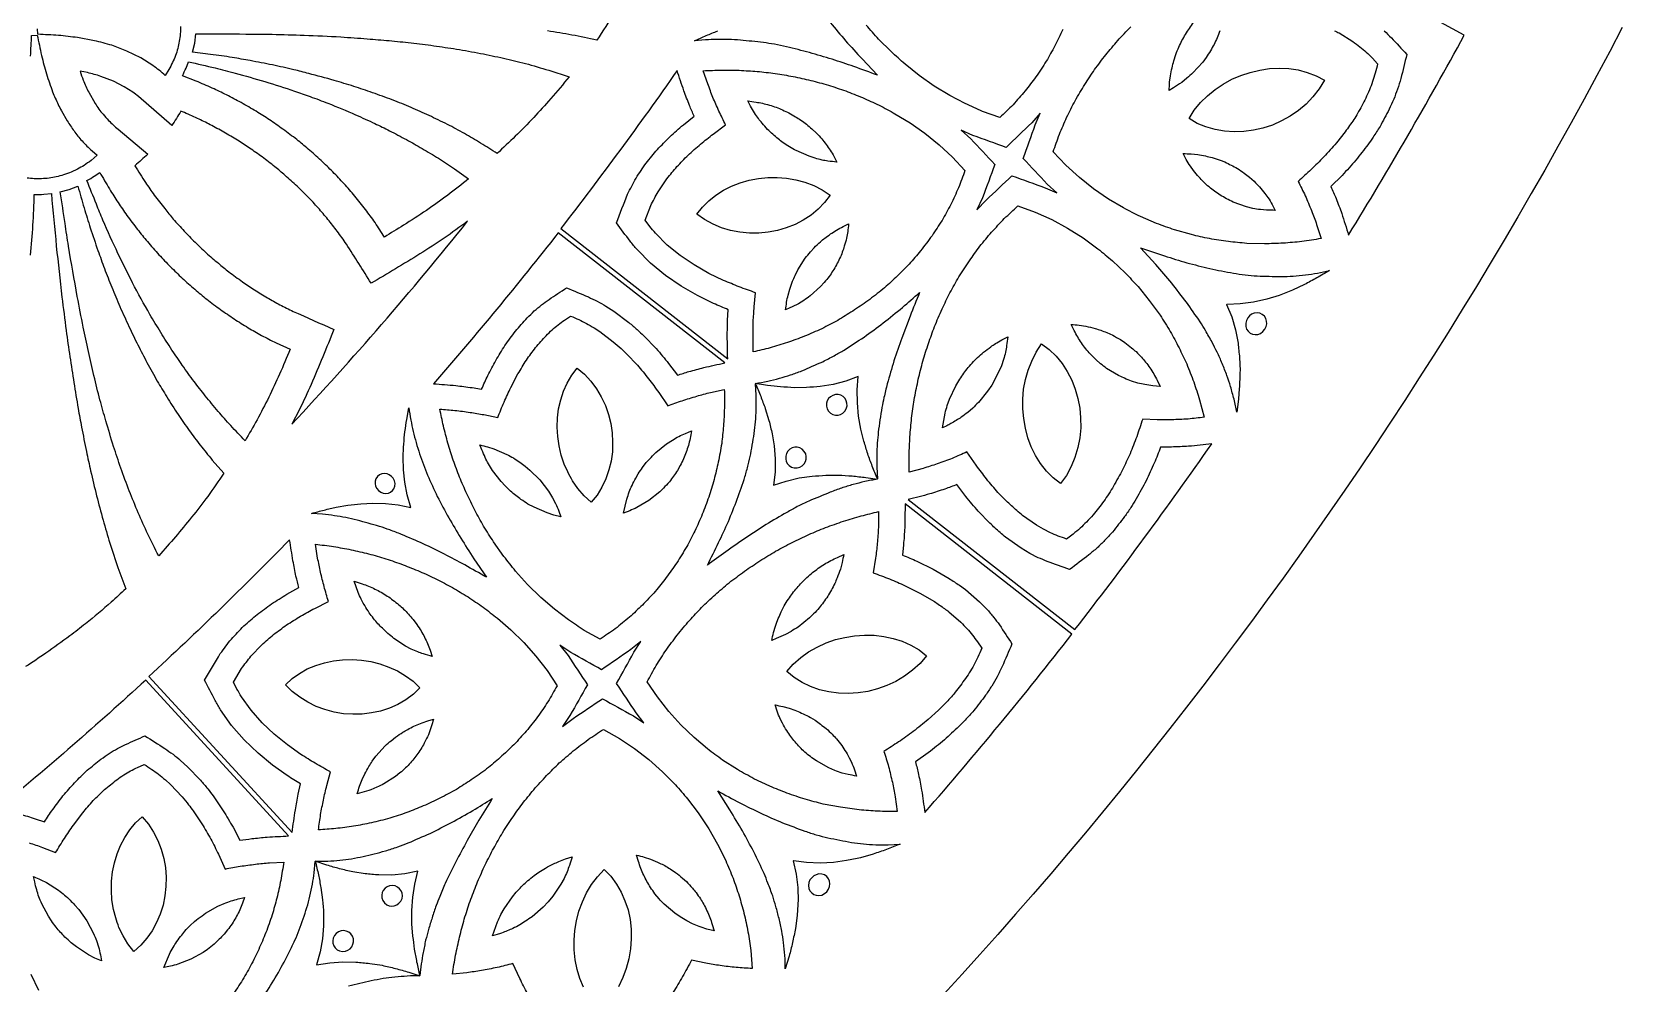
# Model space of a CAD drawing. Extents: x 10 to 990, y 10 to 990.
# Drawn here: x 760.7 to 934.9, y 169.7 to 273.9 of the extents above; entities that cross this region are included whole.
import ezdxf

# ---------------------------------------------------------------- set-up
doc = ezdxf.new("R2010")
doc.units = 0

msp = doc.modelspace()

# ---------------------------------------------------------------- linework, layer by layer
for points in [[(908.84, 273.98, -0.007455), (909.62, 273.24, -0.000749), (911.31, 271.42, -0.001707), (910.66, 268.78, -0.006444), (910.29, 267.6, -0.006987), (909.88, 266.5, -0.007603), (909.38, 265.41, -0.001296), (908.38, 263.51, -0.006752), (907.62, 262.34, -0.006999), (907.05, 261.52, -0.001309), (905.74, 259.84, -0.004398), (904.23, 258.15), (903.01, 256.93, -0.006506), (903.57, 255.63, -0.005615), (904.19, 253.99, -0.001264), (904.93, 251.62), (904.93, 251.62, 0.013328), (917.61, 273.54), (897.23, 284.63, -0.004948)], [(824.55, 275.95, -0.002396), (822.6, 272.98, 0.001779), (819.88, 273.54, 0.001617), (817.21, 273.99, 0.00286)], [(760.59, 271.24, 0.001806), (760.71, 273.49), (761.32, 273.53), (761.32, 273.53, -0.001625), (761.78, 271.31, -0.001479), (762.33, 269.27, 0.004329), (763.01, 267.31, 0.014144), (763.61, 265.93, 0.027527), (763.97, 265.25), (764.6, 264.13, 0.015143), (765.35, 263.03, 0.030674), (766.23, 261.94, 0.019293), (767.33, 260.84), (767.88, 260.37), (767.23, 259.8, -0.014059), (766.45, 259.26, -0.015058), (765.72, 258.84), (765.05, 258.52, -0.012089), (764.2, 258.21, -0.016387), (763.41, 258, -0.014856), (762.61, 257.86, -0.015861), (761.79, 257.79, -0.015452), (761, 257.79, -0.015854), (760.2, 257.87, -0.014018)], [(777.02, 274.47, -0.016234), (776.99, 273.67, -0.013517), (776.88, 272.86, -0.017024), (776.71, 272.07, -0.015247), (776.46, 271.28, -0.014156), (776.13, 270.52, -0.01582), (775.74, 269.76), (775.33, 269.11, 0.030241), (773.98, 270.19), (772.66, 271.03), (771.14, 271.78), (769.49, 272.41, 0.019773), (767.58, 272.91), (765.74, 273.26, -0.001346), (763.65, 273.5, -0.001536), (761.4, 273.62), (761.35, 274.23)], [(848.18, 274.89, 0.001295), (849.85, 272.9, 0.002113), (851.65, 270.93), (853.35, 269.14), (853.35, 269.14, 0.002041), (850.77, 270.08, 0.001577), (848.37, 270.89, 0.001976), (845.89, 271.62, 0.001605), (843.39, 272.25, 0.005455), (842.05, 272.52, 0.005902), (840.86, 272.71, 0.001768), (838.33, 272.98, 0.005025), (837.05, 273.05, 0.004159), (835.79, 273.06, 0.004907), (834.5, 273), (833.3, 272.89, -0.002751), (834.59, 273.48, -0.003329), (835.85, 273.99)], [(873.63, 274.14, -0.005422), (872.77, 272.34, -0.000999), (871.83, 270.66, -0.005318), (870.68, 268.94, -0.001061), (869.51, 267.41, -0.001302), (868.19, 265.9, -0.001164), (866.74, 264.5), (864.85, 265.17, -0.004427), (862.96, 266.02), (861.25, 266.91), (859.56, 267.94), (857.92, 269.09), (856.36, 270.34, -0.00328), (854.84, 271.72), (853.47, 273.08, -0.003133), (852.11, 274.63, -0.003097)], [(903.39, 274.01, -0.017147), (903.89, 273.76), (905.39, 272.83, -0.008963), (906.18, 272.25, -0.008119), (906.88, 271.66, -0.008347), (907.54, 271.02), (908.11, 270.39), (908.11, 270.39, -0.006748), (907.86, 269.37, -0.007662), (907.56, 268.43, -0.009078), (907.22, 267.52, -0.008251), (906.81, 266.62, -0.001046), (905.93, 264.95, -0.010498), (905.05, 263.62, -0.01928), (904.55, 262.93), (903.6, 261.72, -0.004827), (902.22, 260.18, -0.00459), (900.82, 258.78, -0.001139), (899.41, 257.5, -0.005896), (900.19, 255.93, -0.005692), (900.87, 254.3, -0.005724), (901.44, 252.79), (901.92, 251.24, -0.005399), (899.82, 250.91, -0.005339), (897.78, 250.73, -0.004521), (895.74, 250.66), (893.79, 250.71, -0.001012), (891.77, 250.9, -0.004571), (889.69, 251.23, -0.004588), (887.73, 251.67), (885.87, 252.19, -0.004052), (883.91, 252.89), (882.14, 253.64, -0.004136), (880.3, 254.59), (878.66, 255.56), (877.01, 256.7), (875.45, 257.93), (873.96, 259.29), (872.58, 260.74, 0.001163), (873.26, 262.66, 0.001288), (874.06, 264.52, 0.001078), (874.98, 266.34, -0.002428), (876.05, 268.13, 0.001017), (877.12, 269.76, 0.001059), (878.34, 271.37, 0.001246), (879.65, 272.92, -0.002627), (881.09, 274.44, -0.002704)], [(890.83, 273.99, -0.009122), (890.54, 273.24, -0.010429), (890.2, 272.51, -0.010063), (889.81, 271.82, -0.012635), (889.33, 271.09), (888.96, 270.57), (887.89, 269.38, -0.010417), (887.24, 268.8), (886.66, 268.34, -0.012837), (885.75, 267.75), (885.29, 267.47, -0.007892), (885.34, 268.36), (885.43, 269.08, -0.006883), (885.6, 269.95, -0.00865), (885.8, 270.72), (886.02, 271.41, -0.006775), (886.34, 272.21, -0.009251), (886.69, 272.92, -0.00944), (887.07, 273.61, -0.023407), (887.96, 274.91, -0.008108)], [(760.6, 249.42, 0.009041), (760.85, 252.7, 0.00563), (761, 256.08), (761, 256.08, 0.012729), (762.04, 256.09), (762.87, 256.17, 0.002439), (763.41, 250.42, 0.002903), (764.03, 244.83, 0.003222), (764.49, 241.17, 0.006232), (764.9, 238.29, 0.006828), (765.8, 232.64, 0.009543), (766.18, 230.57, 0.005116), (766.71, 227.92, 0.003247), (767.17, 225.78, 0.001977), (767.82, 223.07, 0.002516), (768.53, 220.4, 0.001814), (769.27, 217.87, 0.003), (770.16, 215.21, -0.001194), (771.01, 212.87, -0.007783), (769.42, 211.41, -0.010186), (766.61, 209.04, -0.010067), (764.88, 207.71, -0.005437), (762.27, 205.82, -0.009944), (760.03, 204.34)], [(759.38, 188.2, -0.003677), (761.1, 187.68), (762.1, 187.34, -0.003745), (763.02, 188.7, 0.001114), (764.14, 190.18, 0.001349), (765.41, 191.63, -0.004855), (766.8, 193, 0.001333), (768.3, 194.21, -0.007078), (769.21, 194.84, -0.007069), (770.1, 195.36, -0.006348), (771, 195.82, 0.001644), (773.11, 196.76, -0.002175), (775.29, 195.38, -0.007314), (776.19, 194.74, -0.005317), (777.02, 194.07), (777.79, 193.38), (779.21, 191.89, -0.006968), (779.99, 190.96, -0.006765), (780.58, 190.18), (781.69, 188.56, -0.004349), (782.77, 186.74), (783.5, 185.32, -0.004631), (784.82, 185.5, -0.003391), (786.49, 185.67, 0.001505), (788.84, 185.8), (788.84, 185.8), (773.2, 202.86, -0.013282), (757, 188.78, -0.001905)], [(815.02, 168.53, -0.002935), (814.16, 170.19), (813.4, 171.81, -0.005789), (811.69, 171.38, -0.006047), (809.96, 171.05, -0.005944), (808.37, 170.81), (806.79, 170.66, -0.002495), (807.14, 172.74, -0.002814), (807.57, 174.72, -0.002955), (808.09, 176.69, -0.002636), (808.72, 178.64, -0.002794), (809.45, 180.54, -0.002935), (810.27, 182.41, -0.002478), (811.19, 184.23, 0.001086), (812.15, 185.93, -0.002367), (813.29, 187.7, 0.001131), (814.42, 189.29, 0.00127), (815.69, 190.86, -0.002791), (817.11, 192.42, 0.001011), (818.49, 193.79, 0.001049), (820.03, 195.12, 0.001099), (821.64, 196.35, 0.001308), (823.33, 197.47), (825.08, 196.48), (826.74, 195.38), (828.31, 194.16), (829.81, 192.83), (831.21, 191.41, -0.004389), (832.55, 189.85), (833.72, 188.32, -0.004314), (834.86, 186.58), (835.83, 184.9), (836.72, 183.1, -0.005008), (837.53, 181.16, -0.004978), (838.19, 179.24, -0.001008), (838.72, 177.34, -0.005139), (839.16, 175.28, -0.004987), (839.46, 173.25), (839.63, 171.28, -0.005447), (837.87, 171.38, -0.006071), (836.12, 171.59, -0.006066), (834.54, 171.85), (832.98, 172.2, -0.004158), (832, 170.38, -0.005153), (830.98, 168.67, -0.001127)], [(760.43, 185.04, -0.004162), (761.89, 184.54), (763.33, 183.97, -0.002248), (764.29, 185.53, -0.003639), (765.28, 186.99), (766.3, 188.34, 0.001103), (767.45, 189.66, -0.004906), (768.68, 190.87, 0.001158), (770.03, 191.95, -0.009257), (770.79, 192.48, -0.007853), (771.53, 192.91, -0.006145), (772.3, 193.3), (773.03, 193.63), (773.03, 193.63, -0.006083), (773.86, 193.09, -0.008381), (774.6, 192.56, -0.009702), (775.35, 191.94), (775.92, 191.42), (777.18, 190.09, -0.009505), (777.9, 189.21, -0.0124), (778.4, 188.54), (779.36, 187.12, -0.004657), (780.33, 185.45, -0.003809), (781.17, 183.79), (781.9, 182.17, -0.003766), (783.55, 182.48, -0.003853), (785.22, 182.7, -0.004019), (786.76, 182.86), (788.32, 182.94, -0.004908), (787.99, 180.92, -0.005088), (787.57, 178.99, -0.001313), (787.05, 177.14, -0.005057), (786.36, 175.2, -0.005342), (785.58, 173.37, -0.00525), (784.69, 171.57, -0.005606), (783.69, 169.83, -0.005024), (782.57, 168.17, -0.001153)], [(786.36, 168.59, 0.004188), (787.73, 170.83, 0.004559), (788.96, 173.13, 0.007049), (789.54, 174.36, 0.007924), (790.02, 175.5, 0.00461), (790.85, 177.94, 0.006644), (791.19, 179.2, 0.008101), (791.46, 180.52, 0.007388), (791.66, 181.76), (791.77, 182.99, -0.004712), (792.12, 181.54, -0.004571), (792.38, 180.13), (792.58, 178.79, -0.006573), (792.68, 177.29), (792.68, 175.93), (792.57, 174.51), (792.31, 173.09), (791.91, 171.69), (793.35, 171.91), (794.8, 172.02), (796.23, 171.98, -0.004781), (797.74, 171.83), (799.09, 171.62, -0.003813), (800.56, 171.28, -0.005345), (802.01, 170.87), (803.24, 170.48, 0.004957), (801.83, 170.44, 0.003628), (800.5, 170.33, 0.005063), (799.19, 170.16, 0.004295), (797.9, 169.92, -0.00142), (795.42, 169.34, 0.00338)], [(761.49, 168.87), (760.64, 170.6, -0.003133)]]:
    msp.add_lwpolyline(points, format="xyb")
for points in [[(778.34, 271.67), (778.57, 272.66), (778.69, 273.67, 0.001608), (784.17, 273.65, -0.003988), (787.05, 273.62, -0.003954), (790.55, 273.51, -0.006998), (794.56, 273.33, -0.003845), (797.47, 273.12, -0.004721), (799.86, 272.92, -0.003852), (802.26, 272.68, -0.002457), (804.75, 272.37, -0.001429), (807.22, 272, -0.002872), (809.87, 271.53, -0.003184), (812.39, 271, -0.002728), (814.79, 270.42, -0.003427), (817.34, 269.68), (819.58, 268.96, -0.005532), (817.56, 266.57, -0.00429), (815.69, 264.49, -0.004533), (813.68, 262.44, -0.001896), (811.68, 260.55, 0.00321), (809.88, 261.7, 0.003535), (808.11, 262.75, 0.003076), (806.24, 263.75, 0.004701), (804.23, 264.72, 0.004657), (802.26, 265.6, 0.004468), (800.21, 266.43, 0.004461), (798.04, 267.22, 0.004203), (795.99, 267.91, 0.003865), (793.83, 268.57, 0.00486), (791.06, 269.32, 0.005987), (789.42, 269.74, 0.004128), (787.08, 270.26, 0.004616), (784.64, 270.73, 0.004162), (782.67, 271.08, 0.003945), (780.31, 271.42), (778.34, 271.67)], [(777.22, 269.08, 0.010097), (777.62, 269.92), (777.9, 270.6, -0.004617), (780.79, 269.93, -0.008856), (783, 269.36, -0.015247), (789.5, 267.4, -0.009138), (791.2, 266.8, -0.009201), (793.16, 266.06, -0.011271), (796.19, 264.8, -0.00678), (798.29, 263.84, -0.007377), (799.9, 263.06, -0.005415), (801.75, 262.08, -0.005542), (803.48, 261.11, -0.004706), (805.26, 260.03, -0.005268), (807.03, 258.88), (808.57, 257.79, -0.004465), (806.25, 255.97, -0.004641), (803.95, 254.33, -0.00635), (801.43, 252.69, -0.001846), (799.34, 251.41, 0.005409), (798.32, 252.99, 0.004903), (797.27, 254.43, 0.007337), (796.1, 255.9, 0.006988), (794.92, 257.25, 0.007464), (793.7, 258.54, 0.007357), (792.41, 259.79, 0.007559), (790.99, 261.05, 0.005081), (789.75, 262.08, 0.006042), (788.23, 263.22, 0.005907), (786.74, 264.25, 0.004508), (785.3, 265.18, 0.005419), (783.65, 266.13, 0.00663), (782.05, 266.98, 0.004092), (780.49, 267.73, 0.004762), (778.73, 268.49), (777.22, 269.08)], [(789.2, 230.89, 0.018607), (808.46, 253.14, -0.005996), (805.88, 251.28, -0.005207), (803.22, 249.55, -0.004237), (797.89, 246.34, 0.004014), (795.18, 250.64, 0.007907), (794.18, 252.04, 0.007826), (793.16, 253.34, 0.007214), (792.09, 254.6, 0.007873), (790.96, 255.81, 0.007936), (789.78, 256.98, 0.008056), (788.47, 258.16, 0.005574), (787.35, 259.11, 0.006549), (785.95, 260.18, 0.00639), (784.58, 261.15, 0.004993), (783.27, 262.01, 0.005914), (781.74, 262.91, 0.007217), (780.27, 263.71, 0.004612), (778.86, 264.41, 0.005145), (777.24, 265.12), (777.06, 265.19, -0.00148), (776.05, 263.61), (772.4, 266.81, 0.022814), (771.79, 267.27), (770.84, 267.88), (769.66, 268.48), (768.3, 269.01, 0.02108), (766.81, 269.42), (766.01, 269.57, 0.008883), (766.35, 268.6, 0.023664), (766.96, 267.27), (767.66, 266.04, 0.026481), (768.53, 264.85, 0.025679), (769.13, 264.18, 0.028972), (770.18, 263.22), (773.43, 260.47, -0.001432), (772.01, 259.22, 0.010632), (773.17, 257.38, 0.004481), (774.13, 256.01, 0.007066), (775.28, 254.52, 0.005186), (776.22, 253.38, 0.006127), (777.41, 252.06, 0.006706), (778.6, 250.85, 0.007507), (779.82, 249.69, 0.008042), (781.16, 248.53, 0.005953), (782.3, 247.6, 0.007783), (783.8, 246.51, 0.008158), (785.11, 245.63, 0.006967), (786.53, 244.76, 0.005783), (787.89, 243.99, 0.005342), (789.35, 243.26, 0.001827), (793.82, 241.29, -0.005649), (791.32, 235.26, -0.006061), (790.03, 232.5), (789.2, 230.89)], [(831.39, 269.64, -0.013094), (818.65, 252.33), (836.94, 238.07, -0.000937), (836.89, 240.56, -0.002796), (836.92, 242.31), (836.99, 243.45, -0.004801), (835.39, 244.13), (833.62, 244.99), (831.83, 246.02), (830.11, 247.2), (828.48, 248.55), (827.01, 250.03, -0.005631), (826.25, 250.95, 0.000825), (824.75, 252.95, 0.002062), (825.96, 256.1, 0.001351), (826.9, 257.87, 0.001077), (828, 259.51, 0.001279), (829.24, 261, 0.001112), (830.6, 262.39, -0.002624), (832.08, 263.71), (833.26, 264.64, -0.004239), (832.75, 265.82, -0.002406), (832.14, 267.43, 0.00144), (831.39, 269.64)], [(827.89, 253.24), (828.51, 254.86, 0.001121), (829.31, 256.37), (830.28, 257.8, 0.00111), (831.38, 259.13, 0.001086), (832.6, 260.38, -0.003263), (833.97, 261.59, -0.00206), (835.35, 262.69), (836.7, 263.69, -0.002396), (835.97, 265.21, -0.00332), (835.32, 266.7, -0.00246), (834.76, 268.18), (834.26, 269.63, -0.002996), (836.27, 269.7, -0.002436), (838.21, 269.67, -0.003213), (840.17, 269.56, -0.002916), (842.14, 269.33, -0.003091), (844.1, 269, -0.002843), (846.03, 268.57, -0.003537), (847.96, 268.05, -0.003323), (849.86, 267.41, -0.003739), (851.7, 266.68, -0.004022), (853.51, 265.85, -0.004055), (855.26, 264.91), (856.91, 263.9), (858.53, 262.77), (860.09, 261.51), (861.55, 260.15), (862.92, 258.68, -0.001311), (862.22, 256.8, -0.001103), (861.38, 254.97, -0.001039), (860.41, 253.23, -0.001043), (859.32, 251.55, -0.004491), (858.07, 249.91, -0.001168), (856.81, 248.43, -0.004458), (855.36, 246.98, -0.001172), (853.93, 245.69, -0.004928), (852.29, 244.42, -0.004478), (850.63, 243.29, -0.001188), (848.99, 242.28, -0.001215), (847.23, 241.36, -0.004659), (845.34, 240.53, -0.005262), (843.47, 239.84, -0.005261), (841.59, 239.26, -0.001052), (839.74, 238.82, -0.002377), (839.71, 240.52, -0.003386), (839.73, 242.14, -0.002275), (839.84, 243.76), (839.99, 245.3, -0.003552), (838.2, 245.95, -0.004682), (836.48, 246.66), (834.87, 247.43), (833.25, 248.35), (831.73, 249.37), (830.32, 250.53), (829.03, 251.82, -0.006589), (828.4, 252.56), (827.89, 253.24)], [(839.13, 266.32, -0.010425), (840.04, 266.19, -0.01065), (840.75, 266.06, -0.008745), (841.5, 265.86, -0.009786), (842.24, 265.62, -0.00857), (842.95, 265.33, -0.010135), (843.65, 265, -0.01156), (844.37, 264.59, -0.010575), (844.96, 264.21, -0.009307), (845.57, 263.76, -0.008306), (846.17, 263.26), (846.67, 262.79, -0.009335), (847.24, 262.16, -0.025184), (848.17, 260.91, -0.008899), (848.57, 260.25), (848.9, 259.61, -0.011444), (847.91, 259.73, -0.013689), (847.27, 259.84, -0.010317), (846.52, 260.04), (845.85, 260.25), (844.44, 260.87, -0.010614), (843.7, 261.28, -0.012356), (843.01, 261.74, -0.010562), (842.46, 262.16, -0.008612), (841.87, 262.66, -0.010428), (841.31, 263.2, -0.013033), (840.7, 263.89, -0.012724), (840.3, 264.38, -0.010266), (839.87, 265, -0.011015), (839.43, 265.74), (839.13, 266.32)], [(862.49, 263.13), (863.55, 262.17, -0.000995), (866.19, 259.35, -0.002096), (864.85, 255.72), (864.24, 254.4), (865.23, 255.45, 0.002095), (868.07, 258.12, 0.000988), (871.7, 256.81), (872.98, 256.25), (871.94, 257.21, 0.001), (869.31, 260.02, 0.002416), (870.61, 263.69), (871.17, 264.99), (870.24, 263.93, -0.002426), (867.43, 261.23, -0.000992), (863.8, 262.54), (862.49, 263.13)], [(896.9, 254.33, -0.009697), (895.95, 254.36), (895.29, 254.41, -0.010466), (894.44, 254.55), (893.75, 254.72), (892.3, 255.24, -0.007965), (891.56, 255.61, -0.010934), (890.89, 255.99, -0.010853), (890.25, 256.42, -0.009485), (889.65, 256.9, -0.011478), (889.07, 257.42, -0.010216), (888.54, 257.99, -0.012307), (887.95, 258.7), (887.61, 259.16, -0.006912), (887.16, 259.9), (886.81, 260.55, -0.006924), (887.68, 260.51), (888.41, 260.44, -0.008811), (889.26, 260.29, -0.010667), (890.01, 260.11, -0.012969), (890.88, 259.82), (891.4, 259.63, -0.008534), (892.76, 258.92, -0.009798), (893.51, 258.4, -0.012624), (894.07, 257.98), (894.59, 257.51, -0.010084), (895.18, 256.9, -0.013033), (895.76, 256.18), (896.11, 255.73, -0.00791), (896.56, 254.98), (896.9, 254.33)], [(766.77, 257.6, 0.013576), (767.57, 258.07), (768.17, 258.49, 0.005551), (769.24, 256.67, 0.006908), (770.17, 255.2, 0.004239), (771.14, 253.77, 0.005033), (772.3, 252.24, 0.004428), (773.38, 250.9, 0.005616), (774.65, 249.47, 0.006197), (775.91, 248.16, 0.006927), (777.21, 246.89, 0.00592), (778.57, 245.69, 0.005209), (779.88, 244.59, 0.005753), (781.4, 243.46, 0.007337), (782.89, 242.44, 0.006676), (784.42, 241.47, 0.00561), (785.89, 240.63, 0.005107), (787.48, 239.81), (789.02, 239.11, -0.005934), (787.87, 236.38, -0.006201), (786.68, 233.86, -0.006157), (785.39, 231.37, -0.001433), (784.09, 229.09, -0.004673), (782.51, 230.75, -0.005235), (781.13, 232.31, -0.00511), (779.72, 234.02, -0.005448), (778.5, 235.58, -0.005464), (777.21, 237.36, -0.004852), (776.07, 239.03, -0.00541), (774.85, 240.95, -0.006478), (773.67, 242.93, -0.012795), (771.76, 246.38, -0.00468), (770.16, 249.61, -0.008037), (768.52, 253.25, -0.007944), (767.8, 255.01, -0.003604), (766.77, 257.6)], [(763.85, 256.35), (764.82, 256.62), (765.77, 256.99, 0.002304), (766.45, 254.6, 0.003428), (767.13, 252.4, 0.004353), (767.97, 249.93, 0.004721), (768.68, 247.96, 0.003596), (769.48, 245.91, 0.003441), (770.37, 243.79, 0.004352), (771.36, 241.62, 0.004436), (772.35, 239.58, 0.004644), (773.34, 237.66, 0.004639), (774.47, 235.63, 0.00308), (775.5, 233.9, 0.004276), (776.74, 231.98, 0.004682), (777.96, 230.22, 0.003651), (779.17, 228.6, 0.003692), (780.48, 226.98), (781.77, 225.53, -0.005953), (779.99, 223, -0.005921), (778.23, 220.71, -0.004299), (776.47, 218.57, -0.001872), (774.62, 216.49, -0.002568), (773.43, 218.86, -0.001993), (772.38, 221.19, -0.001893), (771.4, 223.59, -0.003056), (770.47, 226.1, -0.001519), (769.68, 228.47, -0.002941), (768.84, 231.26, -0.003489), (768.19, 233.58, -0.002763), (767.53, 236.22, -0.003137), (766.92, 238.88, -0.003759), (766.36, 241.54, -0.004156), (765.71, 244.89, -0.006291), (764.75, 250.42, -0.006343), (764.37, 252.89, 0.002354), (763.85, 256.35)], [(874.06, 218.32, -0.007162), (873.12, 218.65, -0.008583), (872.28, 219.01), (871.52, 219.39), (870.74, 219.85), (869.23, 220.91, -0.009757), (868.01, 221.97, -0.016739), (867.45, 222.52), (866.54, 223.43, -0.004066), (865.29, 224.9, -0.002935), (864.16, 226.4), (863.14, 227.87, -0.005789), (861.53, 227.16, -0.006047), (859.88, 226.55, -0.005944), (858.35, 226.06), (856.82, 225.65, -0.002495), (856.82, 227.76, -0.002814), (856.91, 229.78, -0.002955), (857.1, 231.81, -0.002636), (857.41, 233.84, -0.002794), (857.81, 235.83, -0.002935), (858.31, 237.81, -0.002478), (858.92, 239.75, 0.001086), (859.58, 241.59, -0.002367), (860.42, 243.53, 0.001131), (861.27, 245.28, 0.00127), (862.26, 247.04, -0.002791), (863.41, 248.81, 0.001011), (864.55, 250.39, 0.001049), (865.84, 251.95, 0.001099), (867.23, 253.43, 0.001308), (868.71, 254.82), (870.6, 254.13), (872.42, 253.31), (874.17, 252.37), (875.87, 251.31), (877.48, 250.13, -0.004389), (879.07, 248.81), (880.47, 247.49, -0.004314), (881.88, 245.97), (883.11, 244.47), (884.29, 242.85, -0.005008), (885.41, 241.06, -0.004978), (886.37, 239.28, -0.001008), (887.21, 237.5, -0.005139), (887.98, 235.53, -0.004987), (888.61, 233.58), (889.11, 231.66, -0.005447), (887.35, 231.47, -0.006071), (885.59, 231.39, -0.006066), (883.99, 231.38), (882.39, 231.47, -0.004158), (881.73, 229.53, -0.005153), (881, 227.67, -0.001127), (880.19, 225.92, -0.003793), (879.19, 224.12, -0.006777), (878.68, 223.28, -0.009289), (878.12, 222.46, -0.001068), (876.95, 220.96, -0.006663), (876.22, 220.18, -0.008596), (875.53, 219.51, -0.007647), (874.78, 218.87), (874.06, 218.32)], [(843.28, 243.43, -0.006926), (843.39, 244.27, -0.010114), (843.55, 245.04), (843.73, 245.71, -0.009923), (844.04, 246.56, -0.011977), (844.31, 247.2), (844.63, 247.81), (845.44, 249.09, -0.010967), (845.99, 249.77), (846.4, 250.24, -0.011773), (847.1, 250.89, -0.012329), (847.57, 251.29, -0.009134), (848.19, 251.74, -0.010552), (848.84, 252.16, -0.011043), (849.58, 252.56), (850.18, 252.85, -0.007447), (850.08, 252), (849.96, 251.29, -0.010234), (849.71, 250.42, -0.010885), (849.49, 249.75, -0.011944), (849.2, 249.05, -0.009267), (848.85, 248.36, -0.011304), (848.46, 247.7, -0.010564), (848.04, 247.08, -0.013191), (847.51, 246.44), (847.1, 245.98), (845.97, 244.96, -0.010593), (845.29, 244.47), (844.69, 244.1, -0.01305), (843.75, 243.64), (843.28, 243.43)], [(836.61, 237.62), (818.38, 251.88, -0.013282), (804.72, 235.33, -0.001905), (807.16, 235.14, -0.003677), (808.94, 234.91), (809.99, 234.75, -0.003745), (810.67, 236.24, 0.001114), (811.53, 237.88, 0.001349), (812.54, 239.52, -0.004855), (813.69, 241.1, 0.001333), (814.98, 242.54, -0.007078), (815.76, 243.31, -0.007069), (816.56, 243.97, -0.006348), (817.37, 244.57, 0.001644), (819.29, 245.85, -0.002175), (821.68, 244.84, -0.007314), (822.66, 244.37, -0.005317), (823.59, 243.84), (824.47, 243.28), (826.12, 242.05, -0.006968), (827.04, 241.26, -0.006765), (827.75, 240.59), (829.11, 239.18, -0.004349), (830.47, 237.56), (831.43, 236.27, -0.004631), (832.7, 236.67, -0.003391), (834.32, 237.11, 0.001505), (836.61, 237.62)], [(882.16, 250.23, 0.003736), (884.77, 249.34, 0.003279), (887.21, 248.59, 0.003993), (889.74, 247.95, 0.003622), (892.32, 247.45, 0.005429), (893.6, 247.26, 0.006824), (894.93, 247.14, 0.004458), (897.56, 247.08, 0.007232), (898.87, 247.12, 0.005343), (900.21, 247.26, 0.00686), (901.55, 247.46), (902.83, 247.74, -0.003916), (901.45, 246.92, -0.004838), (900.11, 246.21), (898.81, 245.59, -0.006482), (897.33, 245.02), (895.98, 244.59), (894.54, 244.26), (893.06, 244.08), (891.63, 244.03), (891.62, 244.04), (891.58, 244.03), (892.14, 242.65), (892.56, 241.24), (892.83, 239.77, -0.005993), (892.99, 238.2), (893.05, 236.77, -0.004539), (892.99, 235.18, -0.005183), (892.87, 233.66), (892.68, 232.21, 0.00704), (892.39, 233.65, 0.007037), (892.01, 235.02, 0.007346), (891.62, 236.23, 0.006828), (891.1, 237.55, 0.008319), (890.53, 238.8, 0.006422), (890, 239.86, 0.007886), (889.25, 241.17, 0.006685), (888.67, 242.12, 0.004213), (887.18, 244.28, 0.003002), (885.57, 246.34, 0.003605), (883.82, 248.39), (882.16, 250.23)], [(857.95, 245.32, 0.00127), (856.91, 242.74), (856, 240.34, 0.001518), (855.15, 237.85, 0.001719), (854.41, 235.32, 0.005816), (854.05, 233.82, 0.004963), (853.83, 232.75, 0.004373), (853.6, 231.38, 0.006951), (853.43, 230.02, 0.00627), (853.32, 228.84, 0.005509), (853.26, 227.44, 0.005433), (853.26, 226.18), (853.34, 224.9, -0.003399), (852.77, 226.3, -0.004054), (852.28, 227.66, -0.004482), (851.86, 229.04), (851.53, 230.37), (851.28, 231.78), (851.14, 233.23), (851.12, 234.67), (851.23, 236.13), (849.87, 235.63), (848.48, 235.25), (847.07, 235.03, -0.006218), (845.57, 234.92), (844.22, 234.9, -0.004965), (842.72, 235, -0.004544), (841.3, 235.16), (839.96, 235.37, 0.006063), (841.32, 235.61, 0.006189), (842.61, 235.93, 0.006796), (843.83, 236.3, 0.005808), (845.05, 236.75, 0.001454), (847.35, 237.75, 0.007169), (848.61, 238.41, 0.00603), (849.69, 239.03, 0.004313), (851.87, 240.45, 0.003675), (853.98, 242, 0.004535), (856.07, 243.69, 0.00168), (857.95, 245.32)], [(819.74, 242.75, -0.006083), (820.64, 242.36, -0.008381), (821.46, 241.95, -0.009702), (822.3, 241.46), (822.95, 241.05), (824.41, 239.94, -0.009505), (825.26, 239.19, -0.0124), (825.86, 238.61), (827.05, 237.37, -0.004657), (828.28, 235.88, -0.003809), (829.38, 234.38), (830.37, 232.9, -0.003766), (831.95, 233.48, -0.003853), (833.56, 233.98, -0.004019), (835.05, 234.39), (836.57, 234.72, -0.004908), (836.58, 232.67, -0.005088), (836.48, 230.7, -0.001313), (836.28, 228.79, -0.005057), (835.91, 226.76, -0.005342), (835.45, 224.83, -0.00525), (834.86, 222.91, -0.005606), (834.16, 221.03, -0.005024), (833.34, 219.2, -0.001153), (832.45, 217.49, -0.005319), (831.36, 215.73, -0.005422), (830.21, 214.09, -0.000999), (829.01, 212.59, -0.005318), (827.59, 211.08, -0.001061), (826.19, 209.76, -0.001302), (824.63, 208.49, -0.001164), (822.98, 207.35), (821.23, 208.32, -0.004427), (819.5, 209.47), (817.96, 210.63), (816.46, 211.93), (815.03, 213.33), (813.7, 214.81, -0.00328), (812.43, 216.42), (811.3, 218, -0.003133), (810.21, 219.74, -0.003097), (809.24, 221.49, -0.003103), (808.36, 223.28, -0.002729), (807.57, 225.1, -0.003329), (806.88, 226.95, -0.002784), (806.29, 228.83, -0.002622), (805.8, 230.72, 0.001228), (805.41, 232.55, -0.003312), (807.06, 232.42, -0.003801), (808.72, 232.2, -0.004162), (810.24, 231.95), (811.76, 231.63, -0.002248), (812.44, 233.32, -0.003639), (813.18, 234.92), (813.97, 236.42, 0.001103), (814.89, 237.92, -0.004906), (815.9, 239.3, 0.001158), (817.05, 240.6, -0.009257), (817.71, 241.24, -0.007853), (818.37, 241.79, -0.006145), (819.07, 242.3), (819.74, 242.75)], [(860.47, 230.51), (860.75, 232.11, -0.009523), (860.99, 232.96), (861.23, 233.65), (861.91, 235.09, -0.009569), (862.35, 235.83, -0.008916), (862.79, 236.49, -0.009999), (863.28, 237.11, -0.010998), (863.86, 237.76), (864.3, 238.22, -0.0082), (864.96, 238.78, -0.012802), (865.76, 239.38, -0.014652), (866.26, 239.73, -0.007995), (866.95, 240.13), (867.62, 240.47, -0.010681), (867.49, 239.51, -0.012507), (867.36, 238.78, -0.010531), (867.15, 238), (866.91, 237.31), (866.24, 235.86), (865.85, 235.17), (865.4, 234.51), (864.39, 233.29, -0.009389), (863.77, 232.67), (863.23, 232.19, -0.010474), (862.52, 231.67, -0.013066), (861.39, 230.97, -0.03201), (860.93, 230.74), (860.47, 230.51)], [(884.29, 235.04), (883.49, 235.09, -0.007262), (882.62, 235.24, -0.010314), (881.86, 235.41), (881.18, 235.61, -0.007648), (880.39, 235.93), (879.74, 236.23), (878.43, 237.02, -0.008034), (877.78, 237.52), (877.24, 237.98, -0.008382), (876.66, 238.58, -0.010194), (876.15, 239.17, -0.010528), (875.69, 239.8, -0.009771), (875.27, 240.46, -0.007454), (874.88, 241.17), (874.56, 241.83, -0.006907), (875.43, 241.75), (876.16, 241.65, -0.011351), (877.19, 241.38, -0.01827), (877.8, 241.19, -0.011985), (878.45, 240.95), (879.1, 240.65, -0.011914), (879.94, 240.17), (880.42, 239.87, -0.011546), (881.18, 239.26, -0.01483), (881.66, 238.85, -0.012521), (882.25, 238.24, -0.012113), (882.71, 237.71, -0.011593), (883.17, 237.08, -0.008817), (883.6, 236.41, -0.010251), (883.98, 235.71), (884.29, 235.04)], [(820.47, 237.05), (821.27, 236.37), (821.96, 235.6), (822.57, 234.78), (823.09, 233.89), (823.54, 232.95), (823.88, 231.97), (824.13, 230.97), (824.28, 229.95), (824.34, 228.92), (824.32, 227.88), (824.18, 226.86), (823.93, 225.89), (823.6, 224.91), (823.17, 224.01), (822.64, 223.14), (821.99, 222.36), (821.22, 223.06), (820.54, 223.85), (819.95, 224.69, -0.007354), (819.43, 225.67), (819.03, 226.53), (818.7, 227.52), (818.47, 228.53), (818.32, 229.56), (818.26, 230.58), (818.29, 231.59), (818.42, 232.6), (818.65, 233.58), (818.95, 234.52), (819.36, 235.41), (819.86, 236.27), (820.47, 237.05)], [(834.71, 215.45, 0.004068), (835.94, 217.93, 0.003593), (837.01, 220.24, 0.004188), (837.99, 222.68, 0.004559), (838.83, 225.15, 0.007049), (839.19, 226.46, 0.007924), (839.47, 227.66, 0.00461), (839.89, 230.2, 0.006644), (840.02, 231.5, 0.008101), (840.07, 232.85, 0.007388), (840.06, 234.1), (839.97, 235.34, -0.004712), (840.55, 233.96, -0.004571), (841.05, 232.62), (841.46, 231.32, -0.006573), (841.8, 229.86), (842.03, 228.52), (842.15, 227.1), (842.13, 225.66), (841.97, 224.21), (843.35, 224.67), (844.77, 225.01), (846.18, 225.21, -0.004781), (847.69, 225.31), (849.06, 225.33, -0.003813), (850.57, 225.23, -0.005345), (852.06, 225.07), (853.34, 224.88, 0.004957), (851.96, 224.62, 0.003628), (850.67, 224.29, 0.005063), (849.4, 223.91, 0.004295), (848.17, 223.45, -0.00142), (845.81, 222.48, 0.00338), (844.56, 221.87, 0.003235), (843.41, 221.24, 0.001129), (841.14, 219.91, 0.000888), (838.94, 218.47, 0.001621), (836.72, 216.92, -0.001279), (834.71, 215.45)], [(810.53, 214.13, 0.002041), (808.14, 215.48, 0.001577), (805.91, 216.67, 0.001976), (803.58, 217.81, 0.001605), (801.22, 218.83, 0.005455), (799.94, 219.32, 0.005902), (798.8, 219.71, 0.001768), (796.35, 220.39, 0.005025), (795.1, 220.67, 0.004159), (793.86, 220.88, 0.004907), (792.58, 221.04), (791.37, 221.13, -0.002751), (792.74, 221.5, -0.003329), (794.07, 221.8), (795.34, 222.03, -0.004722), (796.76, 222.19), (798.08, 222.26), (799.46, 222.23), (800.85, 222.06), (802.24, 221.79), (801.85, 223.16), (801.59, 224.54), (801.43, 225.91), (801.4, 227.29, -0.003807), (801.46, 228.73, -0.003811), (801.59, 230.08, -0.003587), (801.79, 231.43), (802.02, 232.69, 0.005106), (802.23, 231.36, 0.003181), (802.5, 230.1, 0.00532), (802.81, 228.88, 0.004415), (803.2, 227.65, -0.001308), (804.06, 225.33, -0.001078), (805.13, 222.99, 0.001799), (806.38, 220.65, 0.001295), (807.7, 218.42, 0.002113), (809.15, 216.17), (810.53, 214.13)], [(832.98, 230.17, -0.008917), (832.83, 229.33, -0.009991), (832.63, 228.57, -0.010063), (832.39, 227.83, -0.011836), (832.11, 227.12, -0.011927), (831.73, 226.37), (831.43, 225.83, -0.011214), (830.55, 224.6, -0.012497), (829.89, 223.89), (829.5, 223.5), (828.3, 222.56), (826.99, 221.77, -0.010371), (826.21, 221.42), (825.53, 221.17), (825.89, 222.69, -0.009634), (826.16, 223.49, -0.009046), (826.46, 224.19, -0.013189), (826.87, 225), (827.14, 225.48, -0.007543), (827.61, 226.16), (828.02, 226.69, -0.01208), (828.72, 227.45), (829.05, 227.79), (830.24, 228.74), (830.88, 229.17, -0.009064), (831.6, 229.57, -0.008391), (832.32, 229.9), (832.98, 230.17)], [(809.81, 228.63, -0.009172), (810.64, 228.42), (811.31, 228.21), (812.75, 227.6, -0.010229), (813.48, 227.2, -0.011643), (814.18, 226.74, -0.010333), (814.75, 226.32), (815.28, 225.88), (816.36, 224.8), (817.31, 223.57, -0.009735), (817.76, 222.85), (818.09, 222.22, -0.010506), (818.45, 221.37), (818.68, 220.76), (817.91, 220.94), (817.16, 221.18), (815.73, 221.8), (815.05, 222.16, -0.011416), (814.3, 222.66, -0.010526), (813.73, 223.08, -0.010041), (813.15, 223.58, -0.012536), (812.55, 224.16), (812.13, 224.62), (811.19, 225.84, -0.008639), (810.74, 226.56, -0.011056), (810.38, 227.25, -0.012065), (810.02, 228.1), (809.81, 228.63)], [(856.72, 222.65), (874.97, 208.41, 0.013098), (889.95, 228.75, -0.001447), (887.42, 228.48, -0.003824), (885.53, 228.4), (884.35, 228.39, -0.005336), (883.66, 226.64, -0.001286), (882.77, 224.7, -0.003702), (881.68, 222.73, -0.006594), (881.08, 221.76, -0.008119), (880.41, 220.78, -0.001098), (879.09, 219.09, -0.006132), (878.22, 218.15, -0.008407), (877.39, 217.35, -0.005993), (876.49, 216.58, -0.001259), (874.39, 214.98, -0.004169), (871.93, 215.86, -0.007625), (870.94, 216.28), (870.01, 216.75), (869.07, 217.32), (867.38, 218.52, -0.008833), (866.21, 219.54, -0.016802), (865.65, 220.07), (864.38, 221.36, -0.003624), (863.01, 222.99), (862.04, 224.28, -0.006727), (860.72, 223.8, -0.005784), (859.06, 223.26, -0.001441), (856.72, 222.65)], [(864.76, 206.35, -0.006748), (864.33, 205.38, -0.007662), (863.89, 204.51, -0.009078), (863.4, 203.66, -0.008251), (862.85, 202.85, -0.001046), (861.7, 201.34, -0.010498), (860.62, 200.17, -0.01928), (860.01, 199.58), (858.88, 198.54, -0.004827), (857.26, 197.24, -0.00459), (855.65, 196.09, -0.001139), (854.05, 195.06, -0.005896), (854.56, 193.39, -0.005692), (854.97, 191.67, -0.005724), (855.28, 190.09), (855.5, 188.48, -0.005399), (853.36, 188.5, -0.005339), (851.33, 188.65, -0.004521), (849.3, 188.93), (847.39, 189.29, -0.001012), (845.43, 189.81, -0.004571), (843.43, 190.48, -0.004588), (841.57, 191.24), (839.81, 192.06, -0.004052), (838, 193.07), (836.38, 194.1, -0.004136), (834.72, 195.34), (833.26, 196.57), (831.82, 197.96), (830.48, 199.43), (829.24, 201.02), (828.12, 202.68, 0.001163), (829.1, 204.46, 0.001288), (830.2, 206.16, 0.001078), (831.4, 207.8, -0.002428), (832.76, 209.4, 0.001017), (834.08, 210.83, 0.001059), (835.55, 212.22, 0.001246), (837.09, 213.53, -0.002627), (838.77, 214.79, -0.002704), (840.46, 215.94, -0.003038), (842.19, 216.99, -0.002631), (843.99, 217.95, -0.002697), (845.83, 218.83, 0.001253), (847.64, 219.58, -0.002059), (849.63, 220.28, -0.002966), (851.57, 220.86, 0.00098), (853.47, 221.33, -0.005425), (853.45, 219.58, -0.005209), (853.32, 217.84, -0.005576), (853.14, 216.23), (852.86, 214.63, -0.003118), (854.67, 213.95, -0.003619), (856.37, 213.21), (857.98, 212.41), (859.58, 211.47, -0.010251), (860.69, 210.7, -0.017147), (861.15, 210.36), (862.47, 209.2, -0.008963), (863.15, 208.5, -0.008119), (863.74, 207.8, -0.008347), (864.29, 207.07), (864.76, 206.35)], [(858.53, 188.36, 0.013328), (874.64, 207.89), (856.36, 222.18, -0.004948), (856.33, 219.56, -0.005308), (856.19, 217.7), (856.07, 216.57, -0.003786), (857.67, 215.89), (859.44, 215.02), (861.21, 213.99, -0.008292), (862.31, 213.25), (862.97, 212.78), (864.52, 211.44), (865.3, 210.66, -0.006908), (866.06, 209.77, -0.007455), (866.71, 208.91, -0.000749), (868.07, 206.84, -0.001707), (867, 204.34, -0.006444), (866.44, 203.24, -0.006987), (865.85, 202.22, -0.007603), (865.19, 201.22, -0.001296), (863.89, 199.52, -0.006752), (862.94, 198.48, -0.006999), (862.25, 197.78, -0.001309), (860.68, 196.33, -0.004398), (858.91, 194.91), (857.51, 193.91, -0.006506), (857.84, 192.53, -0.005615), (858.18, 190.82, -0.001264), (858.53, 188.36)], [(788.96, 218.24, -0.013094), (773.54, 203.26), (789.23, 186.19, -0.000937), (789.59, 188.65, -0.002796), (789.91, 190.37), (790.17, 191.49, -0.004801), (788.7, 192.41), (787.1, 193.55), (785.5, 194.87), (784, 196.31), (782.61, 197.91), (781.4, 199.62, -0.005631), (780.8, 200.65, 0.000825), (779.65, 202.87, 0.002062), (781.37, 205.78, 0.001351), (782.58, 207.37, 0.001077), (783.94, 208.8, 0.001279), (785.41, 210.07, 0.001112), (786.98, 211.22, -0.002624), (788.66, 212.27), (789.97, 213, -0.004239), (789.66, 214.25, -0.002406), (789.33, 215.93, 0.00144), (788.96, 218.24)], [(782.8, 202.64), (783.68, 204.13, 0.001121), (784.72, 205.49), (785.91, 206.74, 0.00111), (787.21, 207.87, 0.001086), (788.62, 208.91, -0.003263), (790.17, 209.88, -0.00206), (791.71, 210.73), (793.21, 211.49, -0.002396), (792.74, 213.11, -0.00332), (792.35, 214.69, -0.00246), (792.03, 216.24), (791.79, 217.76, -0.002996), (793.78, 217.5, -0.002436), (795.69, 217.15, -0.003213), (797.61, 216.71, -0.002916), (799.51, 216.16, -0.003091), (801.38, 215.51, -0.002843), (803.22, 214.77, -0.003537), (805.04, 213.94, -0.003323), (806.8, 213, -0.003739), (808.5, 211.98, -0.004022), (810.15, 210.86, -0.004055), (811.72, 209.64), (813.18, 208.38), (814.6, 206.99), (815.92, 205.49), (817.15, 203.91), (818.25, 202.24, -0.001311), (817.25, 200.5, -0.001103), (816.12, 198.83, -0.001039), (814.88, 197.27, -0.001043), (813.53, 195.79, -0.004491), (812.02, 194.38, -0.001168), (810.54, 193.13, -0.004458), (808.86, 191.94, -0.001172), (807.24, 190.9, -0.004928), (805.42, 189.92, -0.004478), (803.6, 189.08, -0.001188), (801.81, 188.35, -0.001215), (799.92, 187.73, -0.004659), (797.92, 187.23, -0.005262), (795.97, 186.85, -0.005261), (794.01, 186.6, -0.001052), (792.12, 186.46, -0.002377), (792.36, 188.14, -0.003386), (792.66, 189.73, -0.002275), (793.03, 191.32), (793.43, 192.81, -0.003552), (791.77, 193.75, -0.004682), (790.19, 194.73), (788.73, 195.76), (787.28, 196.93), (785.96, 198.19), (784.75, 199.57), (783.69, 201.04, -0.006589), (783.19, 201.89), (782.8, 202.64)], [(849.65, 216.61, -0.007149), (849.47, 215.74), (849.28, 215.01, -0.011467), (848.92, 214.06, -0.011545), (848.67, 213.46, -0.010777), (848.3, 212.74, -0.009122), (847.89, 212.05, -0.010429), (847.43, 211.39, -0.010063), (846.94, 210.77, -0.012635), (846.35, 210.13), (845.89, 209.68), (844.64, 208.68, -0.010417), (843.9, 208.21), (843.26, 207.86, -0.012837), (842.26, 207.42), (841.76, 207.22, -0.007892), (841.96, 208.09), (842.16, 208.79, -0.006883), (842.48, 209.62, -0.00865), (842.8, 210.35), (843.13, 210.99, -0.006775), (843.58, 211.72, -0.009251), (844.04, 212.37, -0.00944), (844.53, 212.99, -0.023407), (845.62, 214.12, -0.008108), (846.23, 214.64, -0.010185), (846.86, 215.12, -0.008238), (847.53, 215.56, -0.010225), (848.22, 215.96, -0.006371), (848.96, 216.31), (849.65, 216.61)], [(796.04, 213.69, -0.010425), (796.91, 213.41, -0.01065), (797.6, 213.16, -0.008745), (798.31, 212.84, -0.009786), (798.99, 212.49, -0.00857), (799.65, 212.08, -0.010135), (800.28, 211.64, -0.01156), (800.92, 211.12, -0.010575), (801.44, 210.65, -0.009307), (801.98, 210.1, -0.008306), (802.48, 209.51), (802.9, 208.96, -0.009335), (803.36, 208.25, -0.025184), (804.07, 206.87, -0.008899), (804.35, 206.15), (804.58, 205.46, -0.011444), (803.61, 205.75, -0.013689), (803.01, 205.96, -0.010317), (802.29, 206.27), (801.67, 206.6), (800.38, 207.44, -0.010614), (799.72, 207.97, -0.012356), (799.12, 208.54, -0.010562), (798.64, 209.04, -0.008612), (798.14, 209.63, -0.010428), (797.68, 210.25, -0.013033), (797.19, 211.03, -0.012724), (796.88, 211.58, -0.010266), (796.55, 212.27, -0.011015), (796.25, 213.07), (796.04, 213.69)], [(818.56, 206.7), (819.45, 205.57, -0.000995), (821.58, 202.36, -0.002096), (819.66, 199), (818.85, 197.8), (820, 198.67, 0.002095), (823.23, 200.83, 0.000988), (826.61, 198.95), (827.77, 198.18), (826.91, 199.3, 0.001), (824.77, 202.5, 0.002416), (826.66, 205.91), (827.43, 207.1), (826.34, 206.21, -0.002426), (823.12, 204.01, -0.000992), (819.75, 205.9), (818.56, 206.7)], [(796.36, 190.42, -0.006926), (796.62, 191.24, -0.010114), (796.9, 191.97), (797.19, 192.6, -0.009923), (797.64, 193.39, -0.011977), (798.01, 193.97), (798.42, 194.53), (799.42, 195.65, -0.010967), (800.08, 196.23), (800.57, 196.63, -0.011773), (801.37, 197.16, -0.012329), (801.9, 197.47, -0.009134), (802.58, 197.82, -0.010552), (803.29, 198.12, -0.011043), (804.09, 198.4), (804.72, 198.58, -0.007447), (804.48, 197.76), (804.25, 197.08, -0.010234), (803.86, 196.26, -0.010885), (803.53, 195.64, -0.011944), (803.13, 194.99, -0.009267), (802.68, 194.38, -0.011304), (802.19, 193.79, -0.010564), (801.66, 193.25, -0.013191), (801.04, 192.7), (800.56, 192.32), (799.27, 191.49, -0.010593), (798.52, 191.13), (797.87, 190.86, -0.01305), (796.87, 190.56), (796.36, 190.42)], [(851.05, 192.35, -0.009697), (850.12, 192.54), (849.48, 192.69, -0.010466), (848.66, 192.97), (848.01, 193.25), (846.66, 194.01, -0.007965), (845.99, 194.49, -0.010934), (845.39, 194.98, -0.010853), (844.84, 195.51, -0.009485), (844.32, 196.09, -0.011478), (843.84, 196.69, -0.010216), (843.4, 197.34, -0.012307), (842.95, 198.14), (842.68, 198.64, -0.006912), (842.36, 199.45), (842.12, 200.15, -0.006924), (842.97, 199.97), (843.68, 199.78, -0.008811), (844.49, 199.49, -0.010667), (845.21, 199.18, -0.012969), (846.02, 198.76), (846.5, 198.48, -0.008534), (847.72, 197.56, -0.009798), (848.38, 196.93, -0.012624), (848.86, 196.42), (849.3, 195.87, -0.010084), (849.78, 195.17, -0.013033), (850.23, 194.37), (850.5, 193.86, -0.00791), (850.82, 193.05), (851.05, 192.35)], [(811.15, 189.88, 0.00127), (809.7, 187.51), (808.41, 185.28, 0.001518), (807.16, 182.97, 0.001719), (806.01, 180.6, 0.005816), (805.41, 179.17, 0.004963), (805.01, 178.16, 0.004373), (804.57, 176.84, 0.006951), (804.17, 175.53, 0.00627), (803.86, 174.38, 0.005509), (803.58, 173.01, 0.005433), (803.38, 171.77), (803.24, 170.49, -0.003399), (802.91, 171.97, -0.004054), (802.65, 173.39, -0.004482), (802.47, 174.82), (802.35, 176.18), (802.34, 177.62), (802.44, 179.07), (802.66, 180.5), (803, 181.92), (801.58, 181.65), (800.15, 181.51), (798.73, 181.52, -0.006218), (797.22, 181.65), (795.89, 181.86, -0.004965), (794.43, 182.2, -0.004544), (793.05, 182.59), (791.77, 183.02, 0.006063), (793.15, 183.04, 0.006189), (794.47, 183.14, 0.006796), (795.74, 183.3, 0.005808), (797.02, 183.55, 0.001454), (799.45, 184.15, 0.007169), (800.8, 184.6, 0.00603), (801.96, 185.04, 0.004313), (804.35, 186.08, 0.003675), (806.68, 187.26, 0.004535), (809.03, 188.58, 0.00168), (811.15, 189.88)], [(835.84, 190.73, 0.003736), (838.27, 189.42, 0.003279), (840.55, 188.29, 0.003993), (842.94, 187.24, 0.003622), (845.4, 186.32, 0.005429), (846.64, 185.92, 0.006824), (847.92, 185.59, 0.004458), (850.5, 185.09, 0.007232), (851.81, 184.92, 0.005343), (853.15, 184.83, 0.00686), (854.51, 184.81), (855.81, 184.88, -0.003916), (854.32, 184.3, -0.004838), (852.88, 183.81), (851.5, 183.41, -0.006482), (849.95, 183.1), (848.54, 182.9), (847.07, 182.81), (845.58, 182.87), (844.15, 183.06), (844.14, 183.07), (844.11, 183.07), (844.43, 181.62), (844.62, 180.15), (844.64, 178.66, -0.005993), (844.54, 177.09), (844.36, 175.67, -0.004539), (844.04, 174.11, -0.005183), (843.67, 172.62), (843.25, 171.23, 0.00704), (843.2, 172.69, 0.007037), (843.05, 174.11, 0.007346), (842.87, 175.37, 0.006828), (842.56, 176.75, 0.008319), (842.21, 178.08, 0.006422), (841.87, 179.22, 0.007886), (841.34, 180.63, 0.006685), (840.93, 181.67, 0.004213), (839.81, 184.04, 0.003002), (838.56, 186.34, 0.003605), (837.17, 188.65), (835.84, 190.73)], [(772.82, 187.88), (773.49, 187.09), (774.05, 186.21), (774.52, 185.3), (774.88, 184.34), (775.17, 183.34), (775.35, 182.32), (775.43, 181.29), (775.41, 180.26), (775.3, 179.23), (775.1, 178.21), (774.8, 177.23), (774.4, 176.31), (773.91, 175.4), (773.33, 174.58), (772.67, 173.82), (771.9, 173.15), (771.25, 173.96), (770.72, 174.86), (770.27, 175.78, -0.007354), (769.92, 176.83), (769.67, 177.75), (769.5, 178.78), (769.44, 179.82), (769.47, 180.85), (769.58, 181.87), (769.77, 182.86), (770.06, 183.84), (770.45, 184.76), (770.91, 185.64), (771.46, 186.46), (772.09, 187.22), (772.82, 187.88)], [(811.19, 174.86), (811.74, 176.39, -0.009523), (812.11, 177.19), (812.47, 177.82), (813.37, 179.13, -0.009569), (813.92, 179.79, -0.008916), (814.47, 180.37, -0.009999), (815.05, 180.9, -0.010998), (815.73, 181.45), (816.25, 181.83, -0.0082), (816.99, 182.28, -0.012802), (817.87, 182.73, -0.014652), (818.43, 182.99, -0.007995), (819.18, 183.27), (819.89, 183.5, -0.010681), (819.61, 182.57, -0.012507), (819.35, 181.88, -0.010531), (819.02, 181.15), (818.67, 180.5), (817.77, 179.18), (817.27, 178.56), (816.72, 177.99), (815.52, 176.95, -0.009389), (814.81, 176.45), (814.19, 176.05, -0.010474), (813.41, 175.66, -0.013066), (812.18, 175.16, -0.03201), (811.69, 175), (811.19, 174.86)], [(835.44, 175.4), (834.66, 175.59, -0.007262), (833.82, 175.87, -0.010314), (833.1, 176.17), (832.46, 176.48, -0.007648), (831.73, 176.92), (831.15, 177.32), (829.98, 178.32, -0.008034), (829.42, 178.92), (828.97, 179.47, -0.008382), (828.49, 180.15, -0.010194), (828.09, 180.82, -0.010528), (827.74, 181.51, -0.009771), (827.43, 182.24, -0.007454), (827.17, 182.99), (826.96, 183.7, -0.006907), (827.8, 183.48), (828.5, 183.26, -0.011351), (829.48, 182.82, -0.01827), (830.05, 182.54, -0.011985), (830.65, 182.19), (831.24, 181.79, -0.011914), (831.99, 181.17), (832.42, 180.8, -0.011546), (833.07, 180.08, -0.01483), (833.47, 179.59, -0.012521), (833.95, 178.9, -0.012113), (834.32, 178.3, -0.011593), (834.67, 177.6, -0.008817), (834.98, 176.87, -0.010251), (835.24, 176.11), (835.44, 175.4)], [(760.92, 181.34, -0.009172), (761.7, 181), (762.33, 180.68), (763.65, 179.84, -0.010229), (764.31, 179.32, -0.011643), (764.92, 178.75, -0.010333), (765.41, 178.25), (765.87, 177.73), (766.75, 176.48), (767.49, 175.11, -0.009735), (767.81, 174.33), (768.03, 173.65, -0.010506), (768.24, 172.76), (768.37, 172.11), (767.64, 172.42), (766.95, 172.78), (765.63, 173.63), (765.03, 174.1, -0.011416), (764.36, 174.71, -0.010526), (763.88, 175.22, -0.010041), (763.38, 175.8, -0.012536), (762.89, 176.48), (762.55, 177), (761.82, 178.36, -0.008639), (761.5, 179.14, -0.011056), (761.26, 179.88, -0.012065), (761.04, 180.78), (760.92, 181.34)], [(784.02, 179.04, -0.008917), (783.74, 178.24, -0.009991), (783.42, 177.52, -0.010063), (783.06, 176.83, -0.011836), (782.66, 176.17, -0.011927), (782.17, 175.5), (781.78, 175.02, -0.011214), (780.71, 173.95, -0.012497), (779.95, 173.36), (779.5, 173.04), (778.16, 172.31), (776.73, 171.75, -0.010371), (775.9, 171.53), (775.2, 171.39), (775.8, 172.84, -0.009634), (776.2, 173.58, -0.009046), (776.61, 174.22, -0.013189), (777.15, 174.94), (777.49, 175.38, -0.007543), (778.07, 175.97), (778.56, 176.43, -0.01208), (779.37, 177.06), (779.76, 177.34), (781.09, 178.09), (781.79, 178.4, -0.009064), (782.57, 178.68, -0.008391), (783.33, 178.89), (784.02, 179.04)]]:
    msp.add_lwpolyline(points, format="xyb", close=True)
for points in [[(934.9, 274.36), (933.53, 271.73), (932.13, 269.12), (930.73, 266.51), (929.31, 263.91), (927.87, 261.32), (926.42, 258.74), (924.95, 256.17), (923.47, 253.61), (921.97, 251.06), (920.46, 248.52), (918.93, 245.99), (917.39, 243.47), (915.84, 240.96), (914.26, 238.46), (912.68, 235.98), (911.08, 233.5), (909.46, 231.03), (907.84, 228.57), (906.19, 226.12), (904.53, 223.68), (902.86, 221.25), (901.18, 218.84), (899.48, 216.43), (897.76, 214.04), (896.03, 211.65), (894.29, 209.28), (892.53, 206.91), (890.76, 204.56), (888.98, 202.22), (887.18, 199.89), (885.37, 197.57), (883.55, 195.26), (881.71, 192.97), (879.86, 190.68), (877.99, 188.41), (876.11, 186.15), (874.22, 183.9), (872.32, 181.66), (870.4, 179.43), (868.47, 177.21), (866.52, 175.01), (864.57, 172.82), (862.6, 170.64), (860.61, 168.47)], [(821.14, 169.21), (820.75, 170.19), (820.44, 171.18), (820.23, 172.23), (820.14, 173.3), (820.13, 174.37), (820.21, 175.45), (820.38, 176.51), (820.65, 177.56), (821.03, 178.57), (821.48, 179.55), (822.03, 180.46), (822.67, 181.33), (823.41, 182.12), (824.14, 181.37), (824.75, 180.53), (825.27, 179.64), (825.68, 178.69), (826.02, 177.69), (826.24, 176.65), (826.35, 175.59), (826.37, 174.51), (826.29, 173.43), (826.12, 172.35), (825.83, 171.29), (825.44, 170.28), (824.97, 169.28)]]:
    msp.add_lwpolyline(points)
for points in [[(902.29, 268.59), (901.72, 267.64), (901.03, 266.77), (900.28, 265.98), (899.44, 265.27), (898.54, 264.66), (897.58, 264.13), (896.59, 263.68), (895.56, 263.35), (894.51, 263.1), (893.45, 262.97), (892.39, 262.93), (891.34, 262.99), (890.31, 263.18), (889.32, 263.47), (888.36, 263.86), (887.46, 264.38), (888.04, 265.3), (888.73, 266.13), (889.49, 266.89), (890.32, 267.56), (891.21, 268.17), (892.16, 268.69), (893.15, 269.11), (894.17, 269.45), (895.21, 269.7), (896.26, 269.86), (897.33, 269.92), (898.38, 269.86), (899.41, 269.72), (900.4, 269.45), (901.38, 269.08), (902.29, 268.59)], [(833.56, 253.91), (834.17, 254.69), (834.88, 255.39), (835.64, 256), (836.48, 256.53), (837.37, 256.99), (838.32, 257.35), (839.29, 257.63), (840.3, 257.82), (841.33, 257.93), (842.35, 257.94), (843.39, 257.87), (844.41, 257.68), (845.4, 257.42), (846.36, 257.05), (847.29, 256.58), (848.15, 256), (847.55, 255.19), (846.84, 254.46), (846.07, 253.81), (845.22, 253.25), (844.32, 252.78), (843.36, 252.41), (842.38, 252.11), (841.37, 251.93), (840.34, 251.82), (839.31, 251.83), (838.28, 251.93), (837.26, 252.12), (836.27, 252.42), (835.33, 252.82), (834.41, 253.31), (833.56, 253.91)], [(893.68, 241.62), (893.77, 241.33), (893.94, 241.08), (894.16, 240.89), (894.42, 240.77), (894.69, 240.72), (894.99, 240.74), (895.29, 240.85), (895.56, 241.05), (895.78, 241.31), (895.9, 241.6), (895.97, 241.91), (895.94, 242.2), (895.87, 242.48), (895.72, 242.73), (895.49, 242.93), (895.22, 243.07), (894.91, 243.12), (894.6, 243.07), (894.32, 242.95), (894.08, 242.78), (893.89, 242.54), (893.74, 242.26), (893.67, 241.96), (893.68, 241.62)], [(873.39, 224.39), (872.57, 225.02), (871.85, 225.77), (871.21, 226.58), (870.66, 227.48), (870.19, 228.41), (869.82, 229.41), (869.54, 230.45), (869.36, 231.51), (869.26, 232.58), (869.25, 233.65), (869.35, 234.73), (869.55, 235.79), (869.84, 236.83), (870.23, 237.82), (870.72, 238.79), (871.32, 239.69), (872.16, 239.07), (872.9, 238.34), (873.56, 237.55), (874.13, 236.68), (874.62, 235.74), (875.01, 234.75), (875.3, 233.73), (875.49, 232.67), (875.59, 231.59), (875.6, 230.49), (875.49, 229.4), (875.27, 228.34), (874.97, 227.27), (874.55, 226.27), (874.04, 225.29), (873.39, 224.39)], [(848.73, 234.15), (848.44, 234.06), (848.19, 233.91), (847.99, 233.7), (847.84, 233.45), (847.76, 233.19), (847.76, 232.89), (847.82, 232.6), (847.98, 232.33), (848.2, 232.11), (848.46, 231.96), (848.75, 231.89), (849.02, 231.89), (849.3, 231.98), (849.55, 232.12), (849.77, 232.33), (849.93, 232.6), (850.01, 232.9), (850, 233.2), (849.93, 233.48), (849.79, 233.72), (849.58, 233.92), (849.33, 234.07), (849.05, 234.15), (848.73, 234.15)], [(844.53, 226.12), (844.84, 226.21), (845.09, 226.34), (845.3, 226.55), (845.45, 226.8), (845.53, 227.08), (845.54, 227.37), (845.48, 227.66), (845.33, 227.93), (845.1, 228.16), (844.85, 228.31), (844.56, 228.39), (844.28, 228.38), (844, 228.3), (843.74, 228.16), (843.52, 227.96), (843.37, 227.7), (843.29, 227.4), (843.29, 227.1), (843.36, 226.82), (843.5, 226.56), (843.68, 226.36), (843.93, 226.2), (844.21, 226.13), (844.53, 226.12)], [(800.51, 224.41), (800.44, 224.71), (800.3, 224.98), (800.11, 225.19), (799.88, 225.36), (799.63, 225.46), (799.35, 225.5), (799.06, 225.47), (798.8, 225.35), (798.57, 225.17), (798.41, 224.93), (798.33, 224.67), (798.32, 224.4), (798.38, 224.12), (798.5, 223.86), (798.69, 223.63), (798.94, 223.44), (799.22, 223.33), (799.51, 223.3), (799.79, 223.35), (800.02, 223.45), (800.23, 223.63), (800.39, 223.84), (800.49, 224.11), (800.51, 224.41)], [(858.72, 205.53), (858, 204.69), (857.17, 203.94), (856.3, 203.29), (855.36, 202.73), (854.37, 202.27), (853.33, 201.91), (852.28, 201.63), (851.21, 201.47), (850.14, 201.39), (849.07, 201.44), (848.02, 201.58), (847, 201.81), (846.01, 202.16), (845.08, 202.61), (844.2, 203.16), (843.4, 203.82), (844.12, 204.63), (844.93, 205.34), (845.8, 205.96), (846.74, 206.49), (847.72, 206.94), (848.74, 207.3), (849.78, 207.55), (850.84, 207.72), (851.92, 207.8), (852.98, 207.78), (854.04, 207.66), (855.07, 207.43), (856.06, 207.12), (857, 206.69), (857.9, 206.17), (858.72, 205.53)], [(788.51, 202.36), (789.23, 203.03), (790.05, 203.6), (790.9, 204.09), (791.82, 204.47), (792.77, 204.77), (793.77, 204.98), (794.77, 205.09), (795.8, 205.11), (796.83, 205.05), (797.84, 204.9), (798.85, 204.65), (799.83, 204.3), (800.77, 203.88), (801.65, 203.35), (802.49, 202.74), (803.24, 202.03), (802.52, 201.32), (801.7, 200.72), (800.83, 200.21), (799.9, 199.79), (798.93, 199.48), (797.93, 199.27), (796.91, 199.14), (795.88, 199.12), (794.85, 199.19), (793.83, 199.37), (792.83, 199.63), (791.86, 199.99), (790.94, 200.45), (790.07, 200.99), (789.25, 201.63), (788.51, 202.36)], [(845.78, 180.35), (845.82, 180.04), (845.95, 179.77), (846.14, 179.55), (846.37, 179.38), (846.63, 179.29), (846.93, 179.27), (847.24, 179.32), (847.54, 179.48), (847.8, 179.69), (847.97, 179.96), (848.09, 180.25), (848.11, 180.55), (848.08, 180.83), (847.97, 181.1), (847.79, 181.34), (847.54, 181.52), (847.24, 181.62), (846.93, 181.63), (846.63, 181.55), (846.37, 181.43), (846.14, 181.22), (845.95, 180.97), (845.82, 180.68), (845.78, 180.35)], [(800.21, 180.38), (799.91, 180.34), (799.64, 180.23), (799.41, 180.06), (799.22, 179.83), (799.1, 179.59), (799.05, 179.3), (799.06, 179), (799.18, 178.71), (799.36, 178.45), (799.59, 178.26), (799.86, 178.14), (800.13, 178.1), (800.42, 178.14), (800.69, 178.24), (800.94, 178.42), (801.14, 178.65), (801.27, 178.93), (801.32, 179.23), (801.29, 179.52), (801.19, 179.78), (801.01, 180.01), (800.79, 180.2), (800.53, 180.32), (800.21, 180.38)], [(794.75, 173.15), (795.07, 173.18), (795.34, 173.27), (795.58, 173.44), (795.77, 173.66), (795.9, 173.93), (795.95, 174.21), (795.94, 174.51), (795.84, 174.81), (795.65, 175.07), (795.43, 175.26), (795.16, 175.38), (794.88, 175.42), (794.59, 175.39), (794.31, 175.29), (794.06, 175.12), (793.87, 174.9), (793.74, 174.61), (793.69, 174.32), (793.71, 174.03), (793.81, 173.75), (793.96, 173.52), (794.17, 173.33), (794.43, 173.21), (794.75, 173.15)]]:
    msp.add_lwpolyline(points, close=True)

doc.saveas('drawing.dxf')
